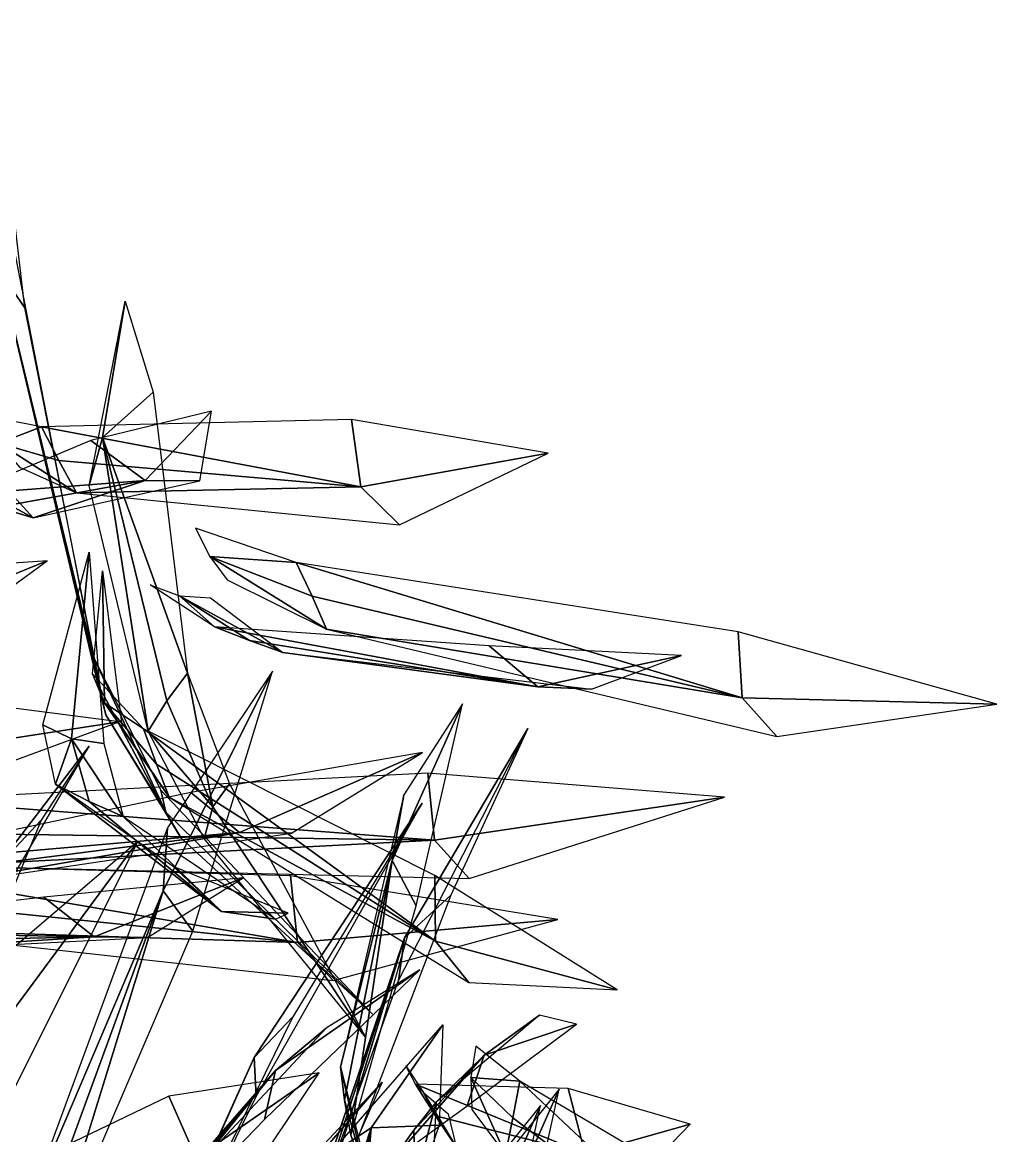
# Model space of a CAD drawing. Extents: x -26.4 to 26.4, y -33.5 to 33.5.
# Drawn here: x 13.46 to 24.19, y 18.03 to 30.29 of the extents above; entities that cross this region are included whole.
import ezdxf

# ---------------------------------------------------------------- set-up
doc = ezdxf.new("R2010")
doc.units = 0

msp = doc.modelspace()

# ---------------------------------------------------------------- linework, layer by layer
at = {"layer": 'weed040', "color": 3}
for points in [[(13.12036, 30.29296, 6.15728), (13.2174, 27.54418, 2.17034), (13.49169, 27.14831, 2.53179)], [(14.24719, 23.30383, -6.02178), (13.2174, 27.54418, 2.17034), (13.29064, 28.22094, 1.85137)], [(14.38598, 22.66845, -5.52008), (13.49169, 27.14831, 2.53179), (13.2174, 27.54418, 2.17034)], [(14.30065, 22.99914, -5.7453), (13.2174, 27.54418, 2.17034), (14.24719, 23.30383, -6.02178)], [(14.38598, 22.66845, -5.52008), (13.2174, 27.54418, 2.17034), (14.30065, 22.99914, -5.7453)], [(14.59582, 27.22155, 7.90447), (14.34716, 25.72082, 3.3034), (14.19921, 25.19091, 3.55609)], [(14.59582, 27.22155, 7.90447), (14.90637, 26.2207, 3.23529), (14.34716, 25.72082, 3.3034)], [(15.28173, 23.12695, -5.56036), (14.34716, 25.72082, 3.3034), (14.90637, 26.2207, 3.23529)], [(15.5487, 26.01232, 7.44158), (14.22045, 25.68786, 2.85772), (14.81628, 25.24841, 2.7127)], [(15.5487, 26.01232, 7.44158), (14.81628, 25.24841, 2.7127), (15.4176, 25.24365, 2.68853)], [(13.20751, 25.65856, -9.13641), (13.67517, 25.83837, -6.33709), (13.03173, 25.96325, -9.1463)], [(13.67517, 25.83837, -6.33709), (17.19189, 25.17846, 2.22857), (17.08898, 25.91748, 2.34613)], [(19.25219, 25.54724, 6.5971), (17.08898, 25.91748, 2.34613), (17.19189, 25.17846, 2.22857)], [(13.20751, 25.65856, -9.13641), (13.86853, 25.46923, -6.33709), (13.67517, 25.83837, -6.33709)], [(13.86853, 25.46923, -6.33709), (17.19189, 25.17846, 2.22857), (13.67517, 25.83837, -6.33709)], [(12.80029, 25.09204, -6.34515), (14.81628, 25.24841, 2.7127), (14.22045, 25.68786, 2.85772)], [(14.06115, 25.11254, -6.40264), (13.86853, 25.46923, -6.33709), (13.20751, 25.65856, -9.13641)], [(13.43383, 25.39562, -9.25762), (14.06115, 25.11254, -6.40264), (13.20751, 25.65856, -9.13641)], [(14.8518, 22.48754, -5.27618), (14.19921, 25.19091, 3.55609), (14.34716, 25.72082, 3.3034)], [(15.05688, 22.82336, -5.39117), (14.34716, 25.72082, 3.3034), (15.28173, 23.12695, -5.56036)], [(14.8518, 22.48754, -5.27618), (14.34716, 25.72082, 3.3034), (15.05688, 22.82336, -5.39117)], [(19.25219, 25.54724, 6.5971), (17.19189, 25.17846, 2.22857), (17.61853, 24.75769, 2.13958)], [(14.06115, 25.11254, -6.40264), (17.19189, 25.17846, 2.22857), (13.86853, 25.46923, -6.33709)], [(13.19323, 24.95288, -6.32794), (14.81628, 25.24841, 2.7127), (12.80029, 25.09204, -6.34515)], [(13.58398, 24.83715, -6.37335), (13.19323, 24.95288, -6.32794), (12.901, 25.20593, -9.18475)], [(13.26208, 25.19348, -9.27264), (13.58398, 24.83715, -6.37335), (12.901, 25.20593, -9.18475)], [(13.58398, 24.83715, -6.37335), (14.81628, 25.24841, 2.7127), (13.19323, 24.95288, -6.32794)], [(13.58398, 24.83715, -6.37335), (15.4176, 25.24365, 2.68853), (14.81628, 25.24841, 2.7127)], [(14.06115, 25.11254, -6.40264), (17.61853, 24.75769, 2.13958), (17.19189, 25.17846, 2.22857)], [(15.52966, 24.41052, -9.97174), (16.48144, 24.34387, -7.29473), (15.37145, 24.72253, -9.93365)], [(14.00695, 22.40222, -7.81915), (13.69128, 22.55639, -7.83306), (14.20251, 24.46032, -11.38568)], [(14.20251, 24.46032, -11.38568), (14.36254, 22.35241, -7.90814), (14.00695, 22.40222, -7.81915)], [(16.81359, 23.61181, -7.48077), (16.65539, 23.97253, -7.35552), (15.52966, 24.41052, -9.97174)], [(15.52966, 24.41052, -9.97174), (16.65539, 23.97253, -7.35552), (16.48144, 24.34387, -7.29473)], [(15.72009, 24.15234, -10.15447), (16.81359, 23.61181, -7.48077), (15.52966, 24.41052, -9.97174)], [(13.73889, 24.36364, 5.69659), (11.35375, 24.19848, 1.55657), (11.56835, 23.48144, 1.46099)], [(13.73889, 24.36364, 5.69659), (11.56835, 23.48144, 1.46099), (12.04736, 23.12988, 1.36468)], [(16.48144, 24.34387, -7.29473), (21.38977, 22.85449, 0.44256), (21.34619, 23.58251, 0.63116)], [(16.65539, 23.97253, -7.35552), (21.38977, 22.85449, 0.44256), (16.48144, 24.34387, -7.29473)], [(14.36804, 22.79956, -7.70306), (14.23803, 23.12036, -7.6712), (14.34716, 24.25195, -11.49298)], [(14.34716, 24.25195, -11.49298), (14.56359, 22.52453, -7.86199), (14.36804, 22.79956, -7.70306)], [(15.19677, 23.97912, -10.0014), (15.58203, 23.63525, -7.20574), (14.87084, 24.09851, -9.96221)], [(16.33459, 23.35437, -7.38958), (15.96435, 23.48474, -7.26654), (15.19677, 23.97912, -10.0014)], [(15.53515, 23.95605, -10.15228), (16.33459, 23.35437, -7.38958), (15.19677, 23.97912, -10.0014)], [(15.19677, 23.97912, -10.0014), (15.96435, 23.48474, -7.26654), (15.58203, 23.63525, -7.20574)], [(16.81359, 23.61181, -7.48077), (21.38977, 22.85449, 0.44256), (16.65539, 23.97253, -7.35552)], [(15.96435, 23.48474, -7.26654), (19.13867, 22.9757, 1.34197), (15.58203, 23.63525, -7.20574)], [(15.58203, 23.63525, -7.20574), (19.13867, 22.9757, 1.34197), (18.6051, 23.42651, 1.617)], [(16.81359, 23.61181, -7.48077), (21.77062, 22.42858, 0.24554), (21.38977, 22.85449, 0.44256)], [(24.19201, 22.78381, 4.39471), (21.34619, 23.58251, 0.63116), (21.38977, 22.85449, 0.44256)], [(16.33459, 23.35437, -7.38958), (19.13867, 22.9757, 1.34197), (15.96435, 23.48474, -7.26654)], [(20.72033, 23.32214, 5.90716), (18.6051, 23.42651, 1.617), (19.13867, 22.9757, 1.34197)], [(15.04479, 21.59472, -8.14801), (14.24719, 23.30383, -6.02178), (14.98986, 21.83935, -8.393)], [(15.04479, 21.59472, -8.14801), (14.30065, 22.99914, -5.7453), (14.24719, 23.30383, -6.02178)], [(16.33459, 23.35437, -7.38958), (19.7301, 22.95007, 1.2127), (19.13867, 22.9757, 1.34197)], [(20.72033, 23.32214, 5.90716), (19.13867, 22.9757, 1.34197), (19.7301, 22.95007, 1.2127)], [(14.36804, 22.79956, -7.70306), (14.7998, 22.51208, -4.90777), (14.23803, 23.12036, -7.6712)], [(16.2196, 23.14855, 4.16839), (15.0166, 20.72863, 0.14776), (15.34143, 20.28588, 0.39788)], [(16.2196, 23.14855, 4.16839), (15.06201, 21.4237, -0.14117), (15.0166, 20.72863, 0.14776)], [(15.56079, 21.65515, -7.97772), (15.05688, 22.82336, -5.39117), (15.28173, 23.12695, -5.56036)], [(15.56079, 21.65515, -7.97772), (15.28173, 23.12695, -5.56036), (15.74536, 21.90783, -8.13336)], [(14.53283, 22.59118, 6.08184), (11.91918, 22.92663, 2.08978), (12.10339, 22.21728, 1.9096)], [(14.38598, 22.66845, -5.52008), (14.30065, 22.99914, -5.7453), (15.04479, 21.59472, -8.14801)], [(14.8518, 22.48754, -5.27618), (15.05688, 22.82336, -5.39117), (15.56079, 21.65515, -7.97772)], [(24.19201, 22.78381, 4.39471), (21.38977, 22.85449, 0.44256), (21.77062, 22.42858, 0.24554)], [(15.08215, 21.76062, -5.07403), (14.94189, 22.12426, -4.96014), (14.36804, 22.79956, -7.70306)], [(14.56359, 22.52453, -7.86199), (15.08215, 21.76062, -5.07403), (14.36804, 22.79956, -7.70306)], [(14.36804, 22.79956, -7.70306), (14.94189, 22.12426, -4.96014), (14.7998, 22.51208, -4.90777)], [(18.31066, 22.78784, 7.37127), (17.53833, 21.06298, 2.90936), (17.80236, 20.56567, 3.12835)], [(18.31066, 22.78784, 7.37127), (17.6643, 21.78552, 2.73651), (17.53833, 21.06298, 2.90936)], [(14.53283, 22.59118, 6.08184), (12.10339, 22.21728, 1.9096), (12.56481, 21.86828, 1.7481)], [(15.21325, 21.31091, -7.98797), (14.38598, 22.66845, -5.52008), (15.04479, 21.59472, -8.14801)], [(14.00695, 22.40222, -7.81915), (13.83117, 21.90417, -5.02496), (13.69128, 22.55639, -7.83306)], [(14.94189, 22.12426, -4.96014), (18.01403, 20.17675, 3.48175), (14.7998, 22.51208, -4.90777)], [(14.7998, 22.51208, -4.90777), (18.01403, 20.17675, 3.48175), (18.00744, 20.89672, 3.70367)], [(15.4674, 21.30761, -7.89385), (14.8518, 22.48754, -5.27618), (15.56079, 21.65515, -7.97772)], [(19.03173, 22.51611, 7.09075), (17.67236, 20.21264, 3.04815), (17.60717, 19.74243, 3.42132)], [(19.03173, 22.51611, 7.09075), (18.18103, 20.68212, 2.75372), (17.67236, 20.21264, 3.04815)], [(14.20031, 22.32238, 6.47369), (13.16357, 20.96997, 1.93707), (13.09399, 20.42871, 2.18646)], [(14.20031, 22.32238, 6.47369), (13.67333, 21.50756, 1.78802), (13.16357, 20.96997, 1.93707)], [(14.00695, 22.40222, -7.81915), (14.20104, 21.71228, -5.02569), (13.83117, 21.90417, -5.02496)], [(14.36254, 22.35241, -7.90814), (14.57348, 21.54968, -5.08905), (14.00695, 22.40222, -7.81915)], [(14.57348, 21.54968, -5.08905), (14.20104, 21.71228, -5.02569), (14.00695, 22.40222, -7.81915)], [(17.87158, 22.2528, 3.46051), (15.31909, 21.81188, -0.56268), (15.85485, 21.37023, -0.85528)], [(17.87158, 22.2528, 3.46051), (15.85485, 21.37023, -0.85528), (16.42687, 21.36364, -1.04644)], [(15.08215, 21.76062, -5.07403), (18.01403, 20.17675, 3.48175), (14.94189, 22.12426, -4.96014)], [(12.23193, 21.72839, -9.24114), (18.00268, 21.28601, -1.98321), (17.92871, 22.02539, -1.85797)], [(21.19494, 21.76208, 1.62835), (17.92871, 22.02539, -1.85797), (18.00268, 21.28601, -1.98321)], [(13.83117, 21.90417, -5.02496), (15.6593, 20.50268, 3.96624), (15.12536, 20.99633, 4.17132)], [(14.20104, 21.71228, -5.02569), (15.6593, 20.50268, 3.96624), (13.83117, 21.90417, -5.02496)], [(15.04479, 21.59472, -8.14801), (14.98986, 21.83935, -8.393), (17.3208, 19.37145, -12.1679)], [(15.56079, 21.65515, -7.97772), (15.74536, 21.90783, -8.13336), (17.24353, 19.11767, -12.09832)], [(11.39624, 20.98388, -8.98919), (15.85485, 21.37023, -0.85528), (15.31909, 21.81188, -0.56268)], [(12.42382, 21.36291, -9.28436), (18.00268, 21.28601, -1.98321), (12.23193, 21.72839, -9.24114)], [(14.57348, 21.54968, -5.08905), (15.6593, 20.50268, 3.96624), (14.20104, 21.71228, -5.02569)], [(15.08215, 21.76062, -5.07403), (18.38244, 19.71899, 3.33087), (18.01403, 20.17675, 3.48175)], [(16.9663, 18.79064, -6.07342), (17.53833, 21.06298, 2.90936), (17.6643, 21.78552, 2.73651)], [(21.19494, 21.76208, 1.62835), (18.00268, 21.28601, -1.98321), (18.38537, 20.86486, -2.17474)], [(17.3208, 19.37145, -12.1679), (15.21325, 21.31091, -7.98797), (15.04479, 21.59472, -8.14801)], [(17.24353, 19.11767, -12.09832), (15.4674, 21.30761, -7.89385), (15.56079, 21.65515, -7.97772)], [(17.86645, 21.69433, 3.73773), (16.44482, 19.34326, -0.18182), (16.01562, 18.89501, 0.24627)], [(17.86645, 21.69433, 3.73773), (16.01562, 18.89501, 0.24627), (16.03906, 18.46545, 0.66961)], [(12.53845, 18.76208, -7.05413), (13.16357, 20.96997, 1.93707), (13.67333, 21.50756, 1.78802)], [(14.57348, 21.54968, -5.08905), (16.25549, 20.41918, 3.9439), (15.6593, 20.50268, 3.96624)], [(11.77709, 20.84948, -9.07562), (15.85485, 21.37023, -0.85528), (11.39624, 20.98388, -8.98919)], [(12.13891, 20.72863, -9.22833), (15.85485, 21.37023, -0.85528), (11.77709, 20.84948, -9.07562)], [(12.13891, 20.72863, -9.22833), (16.42687, 21.36364, -1.04644), (15.85485, 21.37023, -0.85528)], [(12.58935, 21.00402, -9.39166), (18.00268, 21.28601, -1.98321), (12.42382, 21.36291, -9.28436)], [(13.46899, 17.09985, -8.25494), (15.0166, 20.72863, 0.14776), (15.06201, 21.4237, -0.14117)], [(14.73645, 21.27282, 0.33453), (12.2572, 19.15393, -3.16644), (12.74023, 18.57421, -3.15948)], [(12.58935, 21.00402, -9.39166), (18.38537, 20.86486, -2.17474), (18.00268, 21.28601, -1.98321)], [(14.73645, 21.27282, 0.33453), (12.74023, 18.57421, -3.15948), (13.31188, 18.42041, -3.27337)], [(11.57934, 20.66638, -7.7514), (16.49316, 20.15991, -0.00201), (11.39038, 21.03588, -7.70819)], [(11.39038, 21.03588, -7.70819), (16.49316, 20.15991, -0.00201), (16.41882, 20.89306, 0.15216)], [(16.39025, 20.48327, 8.75445), (15.12536, 20.99633, 4.17132), (15.6593, 20.50268, 3.96624)], [(17.01318, 18.4248, -5.8786), (17.53833, 21.06298, 2.90936), (16.9663, 18.79064, -6.07342)], [(17.08166, 18.04064, -5.74969), (17.53833, 21.06298, 2.90936), (17.01318, 18.4248, -5.8786)], [(17.08166, 18.04064, -5.74969), (17.80236, 20.56567, 3.12835), (17.53833, 21.06298, 2.90936)], [(15.8955, 20.87109, 5.44757), (13.7019, 20.66162, 1.20062), (14.25488, 20.22473, 0.93475)], [(15.8955, 20.87109, 5.44757), (14.25488, 20.22473, 0.93475), (14.84338, 20.2174, 0.79339)], [(19.36169, 20.41516, 3.8941), (16.41882, 20.89306, 0.15216), (16.49316, 20.15991, -0.00201)], [(20.01245, 19.63806, 7.86016), (18.00744, 20.89672, 3.70367), (18.01403, 20.17675, 3.48175)], [(13.57116, 16.77282, -8.02349), (15.0166, 20.72863, 0.14776), (13.46899, 17.09985, -8.25494)], [(13.68542, 16.42016, -7.85028), (15.0166, 20.72863, 0.14776), (13.57116, 16.77282, -8.02349)], [(13.68542, 16.42016, -7.85028), (15.34143, 20.28588, 0.39788), (15.0166, 20.72863, 0.14776)], [(10.52575, 20.29064, -7.56317), (14.25488, 20.22473, 0.93475), (13.7019, 20.66162, 1.20062)], [(11.74963, 20.31005, -7.86236), (16.49316, 20.15991, -0.00201), (11.57934, 20.66638, -7.7514)], [(16.4071, 16.04809, -5.14691), (17.67236, 20.21264, 3.04815), (18.18103, 20.68212, 2.75372)], [(16.39025, 20.48327, 8.75445), (15.6593, 20.50268, 3.96624), (16.25549, 20.41918, 3.9439)], [(19.36169, 20.41516, 3.8941), (16.49316, 20.15991, -0.00201), (16.88867, 19.7406, -0.18328)], [(10.91101, 20.15222, -7.62469), (14.25488, 20.22473, 0.93475), (10.52575, 20.29064, -7.56317)], [(11.74963, 20.31005, -7.86236), (16.88867, 19.7406, -0.18328), (16.49316, 20.15991, -0.00201)], [(11.28527, 20.03393, -7.75213), (14.25488, 20.22473, 0.93475), (10.91101, 20.15222, -7.62469)], [(11.28527, 20.03393, -7.75213), (14.84338, 20.2174, 0.79339), (14.25488, 20.22473, 0.93475)], [(16.07751, 15.4812, -4.65399), (17.67236, 20.21264, 3.04815), (16.23864, 15.78735, -4.87738)], [(16.07751, 15.4812, -4.65399), (17.60717, 19.74243, 3.42132), (17.67236, 20.21264, 3.04815)], [(16.23864, 15.78735, -4.87738), (17.67236, 20.21264, 3.04815), (16.4071, 16.04809, -5.14691)], [(20.01245, 19.63806, 7.86016), (18.01403, 20.17675, 3.48175), (18.38244, 19.71899, 3.33087)], [(17.84191, 19.85888, 5.26116), (16.25256, 18.75, 0.82159), (16.13281, 18.2135, 1.07061)], [(17.84191, 19.85888, 5.26116), (16.8114, 19.21618, 0.63043), (16.25256, 18.75, 0.82159)], [(13.70959, 13.77282, -7.14276), (16.01562, 18.89501, 0.24627), (16.44482, 19.34326, -0.18182)], [(18.09533, 19.255, 8.86065), (17.30468, 18.11865, 4.21636), (16.83703, 17.8103, 4.44268)], [(18.09533, 19.255, 8.86065), (18.05505, 18.14868, 4.20391), (17.30468, 18.11865, 4.21636)], [(18.01953, 18.40246, -5.82257), (18.54797, 18.91992, 3.43048), (19.15734, 19.36083, 3.388)], [(19.56604, 19.26049, 8.15533), (18.54797, 18.91992, 3.43048), (18.36376, 18.36401, 3.58172)], [(19.56604, 19.26049, 8.15533), (19.15734, 19.36083, 3.388), (18.54797, 18.91992, 3.43048)], [(14.57202, 16.82043, -8.10333), (16.25256, 18.75, 0.82159), (16.8114, 19.21618, 0.63043)], [(18.40222, 18.67456, -9.57293), (18.94128, 18.63537, -6.78021), (18.45751, 19.01953, -9.5993)], [(13.49462, 13.25207, -6.54254), (16.03906, 18.46545, 0.66961), (16.01562, 18.89501, 0.24627)], [(13.49462, 13.25207, -6.54254), (16.01562, 18.89501, 0.24627), (13.60229, 13.53369, -6.82159)], [(13.60229, 13.53369, -6.82159), (16.01562, 18.89501, 0.24627), (13.70959, 13.77282, -7.14276)], [(17.54052, 17.76489, -5.62005), (18.36376, 18.36401, 3.58172), (18.54797, 18.91992, 3.43048)], [(17.54052, 17.76489, -5.62005), (18.54797, 18.91992, 3.43048), (17.77416, 18.09411, -5.69183)], [(17.77416, 18.09411, -5.69183), (18.54797, 18.91992, 3.43048), (18.01953, 18.40246, -5.82257)], [(17.25415, 17.55761, -8.61712), (16.9663, 18.79064, -6.07342), (17.20581, 17.85534, -8.79327)], [(17.25415, 17.55761, -8.61712), (17.01318, 18.4248, -5.8786), (16.9663, 18.79064, -6.07342)], [(17.88073, 18.51049, -9.60516), (17.79504, 18.60168, -6.76446), (17.68884, 18.80346, -9.63958)], [(14.17907, 16.19091, -7.74847), (16.13281, 18.2135, 1.07061), (16.25256, 18.75, 0.82159)], [(14.17907, 16.19091, -7.74847), (16.25256, 18.75, 0.82159), (14.37353, 16.51977, -7.89569)], [(14.37353, 16.51977, -7.89569), (16.25256, 18.75, 0.82159), (14.57202, 16.82043, -8.10333)], [(16.7312, 18.72473, 5.71014), (15.07629, 18.47021, 1.22698), (15.37805, 17.78503, 1.15557)], [(16.7312, 18.72473, 5.71014), (15.37805, 17.78503, 1.15557), (15.90026, 17.4862, 1.13323)], [(18.40222, 18.67456, -9.57293), (18.86547, 18.22851, -6.76043), (18.94128, 18.63537, -6.78021)], [(18.78564, 17.82641, -6.80841), (18.86547, 18.22851, -6.76043), (18.40222, 18.67456, -9.57293)], [(18.41467, 18.32336, -9.68133), (18.78564, 17.82641, -6.80841), (18.40222, 18.67456, -9.57293)], [(18.86547, 18.22851, -6.76043), (21.46081, 16.26965, 1.83453), (18.94128, 18.63537, -6.78021)], [(18.94128, 18.63537, -6.78021), (21.46081, 16.26965, 1.83453), (21.84606, 16.91564, 1.92022)], [(17.4281, 18.62109, 5.97308), (15.96948, 16.93322, 1.6723), (15.56335, 16.63073, 2.00482)], [(17.4281, 18.62109, 5.97308), (16.70812, 16.99328, 1.5324), (15.96948, 16.93322, 1.6723)], [(19.3767, 18.54675, -0.04595), (17.60534, 16.32971, -3.89923), (18.16564, 15.82617, -3.8692)], [(17.79504, 18.60168, -6.76446), (19.66162, 17.83447, 2.29815), (19.47521, 18.55334, 2.41351)], [(18.01367, 18.25085, -6.73406), (19.66162, 17.83447, 2.29815), (17.79504, 18.60168, -6.76446)], [(17.88073, 18.51049, -9.60516), (18.01367, 18.25085, -6.73406), (17.79504, 18.60168, -6.76446)], [(19.3767, 18.54675, -0.04595), (18.16564, 15.82617, -3.8692), (18.76513, 15.76501, -3.92816)], [(20.81555, 18.16076, 6.98822), (19.47521, 18.55334, 2.41351), (19.66162, 17.83447, 2.29815)], [(12.86804, 17.40783, -7.7741), (15.37805, 17.78503, 1.15557), (15.07629, 18.47021, 1.22698)], [(17.08166, 18.04064, -5.74969), (17.01318, 18.4248, -5.8786), (17.25415, 17.55761, -8.61712)], [(17.79064, 17.52246, -8.51788), (17.77416, 18.09411, -5.69183), (18.01953, 18.40246, -5.82257)], [(17.79064, 17.52246, -8.51788), (18.01953, 18.40246, -5.82257), (17.9862, 17.78393, -8.64202)], [(18.24035, 17.91064, -6.77508), (18.01367, 18.25085, -6.73406), (17.88073, 18.51049, -9.60516)], [(18.15246, 18.27246, -9.68902), (18.24035, 17.91064, -6.77508), (17.88073, 18.51049, -9.60516)], [(19.17089, 18.36657, 0.29681), (17.42736, 16.19348, -3.59161), (17.99169, 15.6936, -3.56488)], [(19.17089, 18.36657, 0.29681), (17.99169, 15.6936, -3.56488), (18.58825, 15.6361, -3.62457)], [(17.06188, 15.2677, -4.61444), (17.30468, 18.11865, 4.21636), (18.05505, 18.14868, 4.20391)], [(18.24035, 17.91064, -6.77508), (19.66162, 17.83447, 2.29815), (18.01367, 18.25085, -6.73406)], [(18.78564, 17.82641, -6.80841), (21.46081, 16.26965, 1.83453), (18.86547, 18.22851, -6.76043)], [(20.81555, 18.16076, 6.98822), (19.66162, 17.83447, 2.29815), (20.12963, 17.44995, 2.27801)], [(16.3031, 15.05712, -4.37823), (16.83703, 17.8103, 4.44268), (17.30468, 18.11865, 4.21636)], [(16.3031, 15.05712, -4.37823), (17.30468, 18.11865, 4.21636), (16.68029, 15.18054, -4.47015)], [(16.68029, 15.18054, -4.47015), (17.30468, 18.11865, 4.21636), (17.06188, 15.2677, -4.61444)], [(17.40356, 17.22546, -8.55194), (17.08166, 18.04064, -5.74969), (17.25415, 17.55761, -8.61712)], [(17.54052, 17.76489, -5.62005), (17.77416, 18.09411, -5.69183), (17.79064, 17.52246, -8.51788)]]:
    msp.add_3dface(points, dxfattribs=at)

doc.saveas('drawing.dxf')
